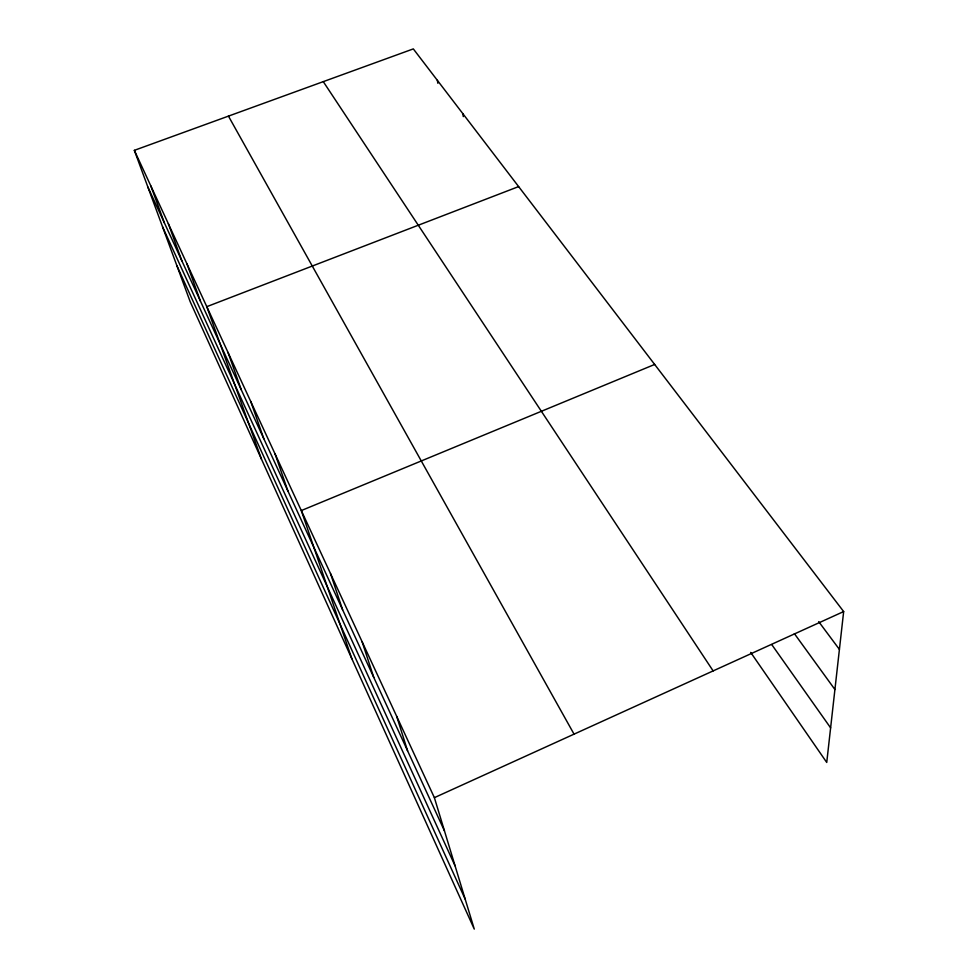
<?xml version="1.0" encoding="UTF-8"?>
<svg xmlns="http://www.w3.org/2000/svg" width="978" height="978" viewBox="0 0 978 978"><rect width="100%" height="100%" fill="white"/><g stroke="black" fill="none" stroke-linecap="round" stroke-linejoin="round"><path stroke-width="1.47" d="M134.341 150.343L434.379 797.657L474.269 929.1L190.172 301.676L134.341 150.343L413.315 48.9L843.659 611.556L826.74 762.449L750.688 652.399M434.379 797.657L843.659 611.556M654.661 364.452L301.31 510.565L351.835 658.707M518.633 186.59L206.798 306.664L261.468 459.134M818.696 621.617L839.417 649.429M794.38 633.634L834.919 689.527M771.752 644.588L830.615 727.852M323.278 81.639L713.133 670.908M228.449 116.125L574.049 734.148M147.898 187.091L444.44 830.811M162.58 226.884L455.051 865.811M176.932 265.784L465.173 899.124M150.82 185.893L164.39 222.874M168.326 223.656L181.859 260.82M186.945 263.828L200.429 301.126M228.008 352.41L241.273 389.794M250.71 401.396L263.803 438.694M275.087 453.988L287.935 491.078M330.503 573.548L342.618 609.795M362.178 641.898L373.767 677.399M396.677 716.312L407.581 750.823M437.349 80.318L437.851 83.264M462.826 113.631L463.291 116.59"/></g></svg>
